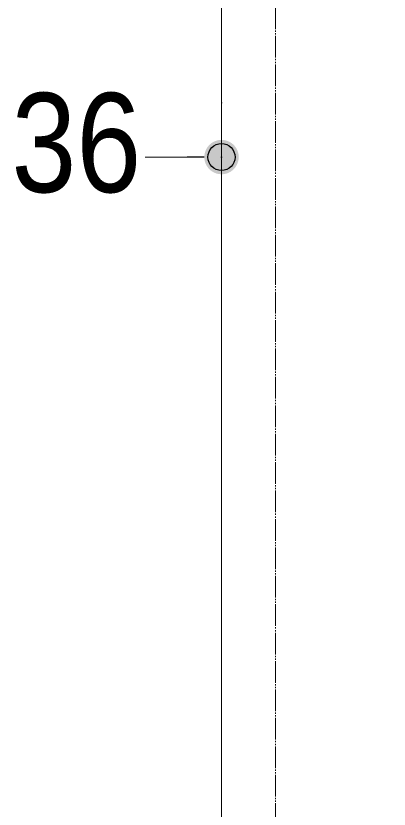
# Model space of a CAD drawing. Units: millimetres, scale not verified. Extents: x -6062 to 6062, y -3045 to 3045.
# Drawn here: x 1234.6 to 1372.7, y 179.3 to 472.4 of the extents above; entities that cross this region are included whole.
import ezdxf
from ezdxf.enums import TextEntityAlignment as Align

# ---------------------------------------------------------------- set-up
doc = ezdxf.new("R2010")
doc.units = ezdxf.units.MM
doc.header["$LTSCALE"] = 20
doc.header["$PDMODE"] = 32
doc.header["$PDSIZE"] = 10
doc.linetypes.add('USER2', pattern=[10.5, 8, -0.5, 0.5, -0.5, 0.5, -0.5])
for name, color, linetype, lineweight in [('0-0_3一般', 7, 'Continuous', 15), ('0-1_2寸法-2', 7, 'Continuous', 15), ('0-2_0', 7, 'Continuous', 25)]:
    doc.layers.add(name, color=color, linetype=linetype, lineweight=lineweight)
doc.layers.add('0-3_Defpoints', color=7, linetype='Continuous')
doc.styles.add('ＭＳ Ｐゴシック', font='')
doc.styles.get('ＭＳ Ｐゴシック').set_extended_font_data('MS PGothic')

# ---------------------------------------------------------------- blocks, each defined once
blk = doc.blocks.new('グループ')
at = {"layer": '0-0_3一般'}
blk.add_line((61963.7, 15950), (61963.7, -38600), dxfattribs=at)
blk = doc.blocks.new('グループ-1')
at = {"layer": '0-0_3一般'}
blk.add_line((61963.7, 15950), (61963.7, -38504.9), dxfattribs=at)
blk = doc.blocks.new('グループ-16')
at = {"layer": '0-0_3一般', "linetype": 'USER2'}
blk.add_lwpolyline([(62363.7, 20000), (69023, 20000), (69023, -40000), (62363.7, -40000)], close=True, dxfattribs=at)
at = {"layer": '0-0_3一般'}
blk.add_blockref('グループ-1', (0, 0), dxfattribs=at)
blk = doc.blocks.new('_Dot')
at = {"layer": '0-2_0'}
blk.add_line((-10, 0), (-20, 0), dxfattribs=at)
for points in [[(0, 0), (-4.26, 9.05), (-3.09, 9.51)], [(0, 0), (-3.09, 9.51), (-1.87, 9.82)], [(0, 0), (-1.87, 9.82), (-0.63, 9.98)], [(0, 0), (-0.63, 9.98), (0.63, 9.98)], [(0, 0), (0.63, 9.98), (1.87, 9.82)], [(0, 0), (1.87, 9.82), (3.09, 9.51)], [(0, 0), (3.09, 9.51), (4.26, 9.05)], [(0, 0), (-9.3, 3.68), (-8.76, 4.82)], [(0, 0), (-8.76, 4.82), (-8.09, 5.88)], [(0, 0), (-8.09, 5.88), (-7.29, 6.85)], [(0, 0), (-7.29, 6.85), (-6.37, 7.71)], [(0, 0), (-6.37, 7.71), (-5.36, 8.44)], [(0, 0), (-5.36, 8.44), (-4.26, 9.05)], [(0, 0), (4.26, 9.05), (5.36, 8.44)], [(0, 0), (5.36, 8.44), (6.37, 7.71)], [(0, 0), (6.37, 7.71), (7.29, 6.85)], [(0, 0), (7.29, 6.85), (8.09, 5.88)], [(0, 0), (8.09, 5.88), (8.76, 4.82)], [(0, 0), (8.76, 4.82), (9.3, 3.68)], [(0, 0), (-10, 0), (-9.92, 1.25)], [(0, 0), (-9.92, -1.25), (-10, 0)], [(0, 0), (-9.92, 1.25), (-9.69, 2.49)], [(0, 0), (-9.69, -2.49), (-9.92, -1.25)], [(0, 0), (-9.69, 2.49), (-9.3, 3.68)], [(0, 0), (-9.3, -3.68), (-9.69, -2.49)], [(0, 0), (-8.76, -4.82), (-9.3, -3.68)], [(0, 0), (-8.09, -5.88), (-8.76, -4.82)], [(0, 0), (-7.29, -6.85), (-8.09, -5.88)], [(0, 0), (-6.37, -7.71), (-7.29, -6.85)], [(0, 0), (-5.36, -8.44), (-6.37, -7.71)], [(0, 0), (-4.26, -9.05), (-5.36, -8.44)], [(0, 0), (-3.09, -9.51), (-4.26, -9.05)], [(0, 0), (-1.87, -9.82), (-3.09, -9.51)], [(0, 0), (-0.63, -9.98), (-1.87, -9.82)], [(0, 0), (0.63, -9.98), (-0.63, -9.98)], [(0, 0), (9.3, 3.68), (9.69, 2.49)], [(0, 0), (9.69, 2.49), (9.92, 1.25)], [(0, 0), (9.92, 1.25), (10, 0)], [(0, 0), (1.87, -9.82), (0.63, -9.98)], [(0, 0), (3.09, -9.51), (1.87, -9.82)], [(0, 0), (4.26, -9.05), (3.09, -9.51)], [(0, 0), (5.36, -8.44), (4.26, -9.05)], [(0, 0), (6.37, -7.71), (5.36, -8.44)], [(0, 0), (7.29, -6.85), (6.37, -7.71)], [(0, 0), (8.09, -5.88), (7.29, -6.85)], [(0, 0), (8.76, -4.82), (8.09, -5.88)], [(0, 0), (9.3, -3.68), (8.76, -4.82)], [(0, 0), (9.69, -2.49), (9.3, -3.68)], [(0, 0), (9.92, -1.25), (9.69, -2.49)], [(0, 0), (10, 0), (9.92, -1.25)]]:
    blk.add_solid(points, dxfattribs=at)

msp = doc.modelspace()

# ---------------------------------------------------------------- linework, layer by layer
at = {"layer": '0-1_2寸法-2'}
for p, q in [((1310.68, 440.25), (1310.88, 440.25)), ((1297.97, 420.25), (1282.46, 420.25))]:
    msp.add_line(p, q, dxfattribs=at)
at = {"layer": '0-3_Defpoints'}
msp.add_point((1310.68, 420.25), dxfattribs=at)

# ---------------------------------------------------------------- block references
at = {"layer": '0-0_3一般', "xscale": 0.05, "yscale": 0.05}
for name in ['グループ-16', 'グループ']:
    msp.add_blockref(name, (-1787.5, 0), dxfattribs=at)
at = {"layer": '0-1_2寸法-2', "xscale": 0.6356201, "yscale": 0.6356201}
msp.add_blockref('_Dot', (1310.68, 420.25), dxfattribs=at)

# ---------------------------------------------------------------- texts
at = {"layer": '0-1_2寸法-2', "style": 'ＭＳ Ｐゴシック', "width": 0.9}
msp.add_text('36', height=36.66, dxfattribs=at).set_placement((1233, 396.28), align=Align.BOTTOM_LEFT)

doc.saveas('drawing.dxf')
